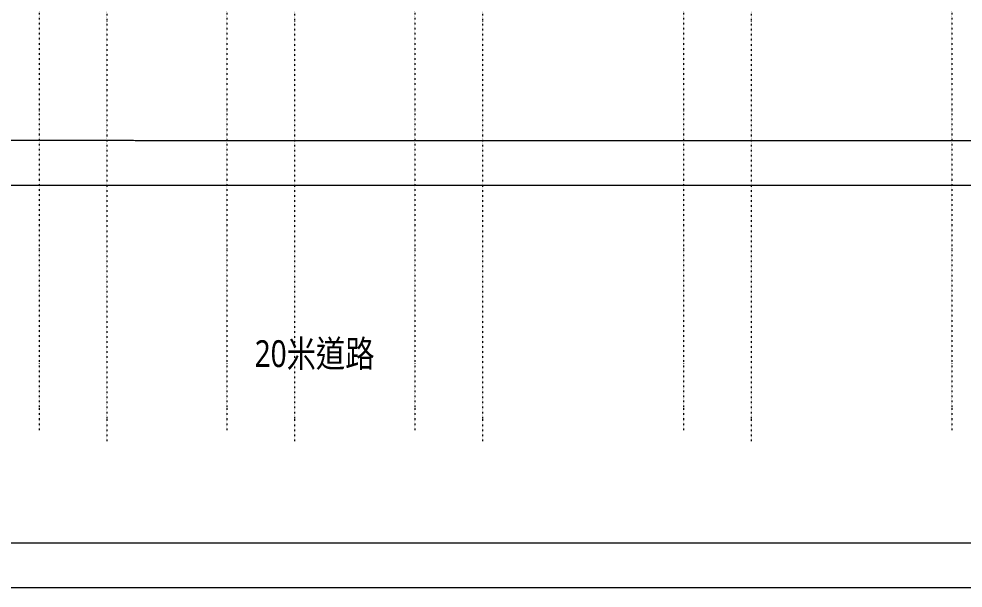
# Model space of a CAD drawing. Extents: x -168053 to 290600, y -560063 to 131745.
# Drawn here: x 106476 to 148676, y -35551 to -10086 of the extents above; entities that cross this region are included whole.
import ezdxf

# ---------------------------------------------------------------- set-up
doc = ezdxf.new("R2010")
doc.units = 0
doc.header["$LTSCALE"] = 250
for name, pattern in [('H12PL1$0$CENTERK4', [0.3582, 0.3333, -0.0083, 0.0083, -0.0083]), ('H12PL1$0$JJP_三點線', [0.9, 0.3, -0.15, 0, -0.15, 0, -0.15, 0, -0.15]), ('H12PL25$0$JJP_三點線', [0.9, 0.3, -0.15, 0, -0.15, 0, -0.15, 0, -0.15])]:
    doc.linetypes.add(name, pattern=pattern)
for name, color, linetype in [('H12PL1$0$L10_14_DOURO', 252, 'Continuous'), ('H12PL1$0$L10_14_SIKICHI', 252, 'Continuous'), ('H12PL1$0$S-GRID', 252, 'Continuous'), ('H12PL25$0$S-GRID', 252, 'Continuous')]:
    doc.layers.add(name, color=color, linetype=linetype)
doc.styles.add('H12PL1$0$Standard', font='', dxfattribs={"width": 0.8})
doc.styles.get('H12PL1$0$Standard').set_extended_font_data('Microsoft JhengHei')

# ---------------------------------------------------------------- blocks, each defined once
blk = doc.blocks.new('H12PL25')
at = {"layer": 'H12PL25$0$S-GRID', "linetype": 'H12PL25$0$JJP_三點線', "lineweight": 0}
for p, q in [((110400, 128250), (110400, -28000)), ((118800, 128250), (118800, -28000)), ((127200, 128250), (127200, -28000)), ((139200, 128250), (139200, -28000)), ((110400, -28000), (110400, -29000)), ((118800, -28000), (118800, -29000)), ((127200, -28000), (127200, -29000)), ((139200, -28000), (139200, -29000))]:
    blk.add_line(p, q, dxfattribs=at)
blk = doc.blocks.new('H12PL1')
at = {"layer": 'H12PL1$0$L10_14_DOURO', "lineweight": 0}
for p, q in [((263350.86, -18066.2), (-720.36, -18001.66)), ((182239.32, -34046.38), (96439.32, -34025.4))]:
    blk.add_line(p, q, dxfattribs=at)
at = {"layer": 'H12PL1$0$L10_14_SIKICHI', "linetype": 'H12PL1$0$CENTERK4', "lineweight": 0}
for p, q in [((263351.35, -16066.2), (-23200, -15996.16)), ((263351.35, -16066.2), (-14000, -15998.41)), ((182238.83, -36046.38), (96438.83, -36025.4))]:
    blk.add_line(p, q, dxfattribs=at)
at = {"layer": 'H12PL1$0$S-GRID', "linetype": 'H12PL1$0$JJP_三點線', "lineweight": 0}
for p, q in [((110400, 128250), (110400, -28000)), ((118800, 128250), (118800, -28000)), ((127200, 128250), (127200, -28000)), ((139200, 128250), (139200, -28000)), ((151200, 128250), (151200, -28000)), ((110400, -28000), (110400, -29000)), ((118800, -28000), (118800, -29000)), ((127200, -28000), (127200, -29000)), ((139200, -28000), (139200, -29000)), ((151200, -28000), (151200, -29000))]:
    blk.add_line(p, q, dxfattribs=at)
at = {"layer": 'H12PL1$0$L10_14_DOURO', "linetype": 'Continuous', "lineweight": 0, "insert": (120035.94, -25623.63), "char_height": 1200, "attachment_point": 4, "style": 'H12PL1$0$Standard'}
blk.add_mtext('\\A1;20米道路', dxfattribs=at)

msp = doc.modelspace()

# ---------------------------------------------------------------- block references
msp.add_blockref('H12PL25', (0, 0))

# ---------------------------------------------------------------- next in the draw order: block references
msp.add_blockref('H12PL1', (-3024, 495))

doc.saveas('drawing.dxf')
